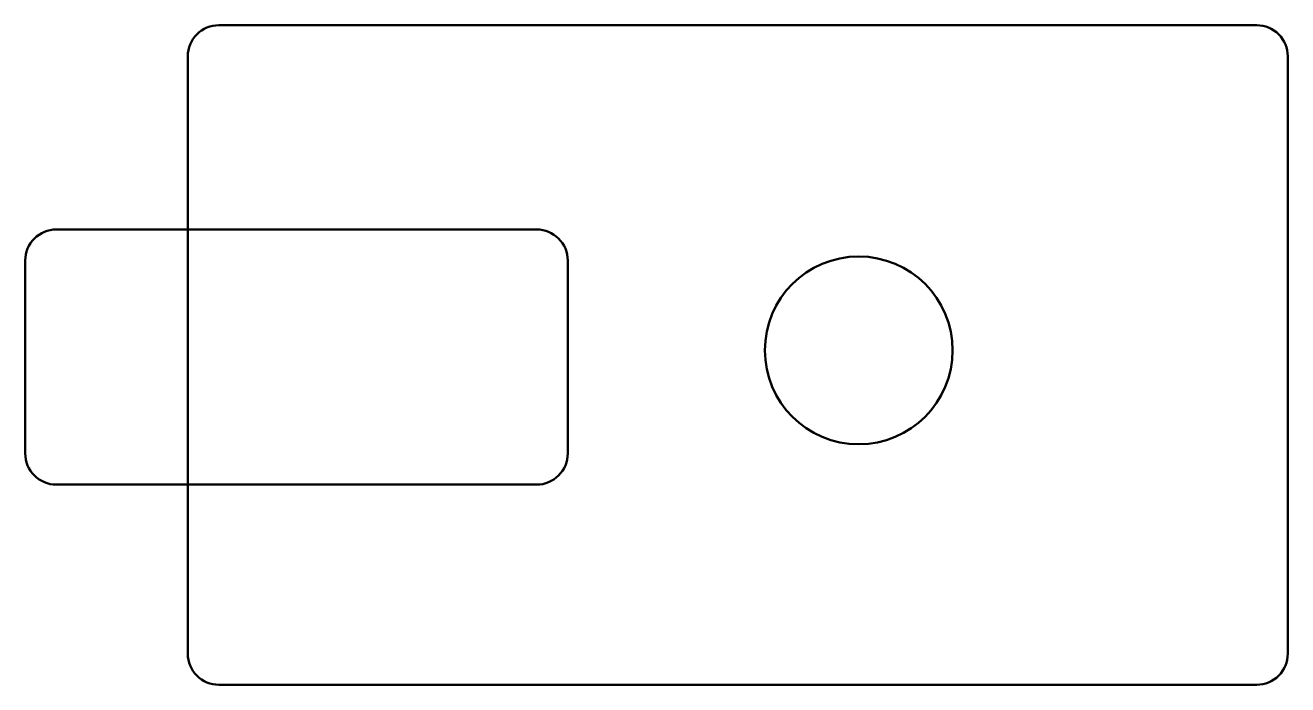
# Model space of a CAD drawing. Header units: millimetres. Extents: x 112 to 315, y 128 to 234.
import ezdxf

# ---------------------------------------------------------------- set-up
doc = ezdxf.new("R2010")
doc.units = ezdxf.units.MM
doc.header["$LTSCALE"] = 0.5

msp = doc.modelspace()

# ---------------------------------------------------------------- linework, layer by layer
at = {"lineweight": 50}
for points in [[(138, 228.89, -0.414214), (143, 233.89), (310.04, 233.89, -0.414214), (315.04, 228.89), (315.04, 132.81, -0.414214), (310.04, 127.81), (143, 127.81, -0.414214), (138, 132.81)], [(111.85, 196.04, -0.414214), (116.85, 201.04), (194.15, 201.04, -0.414214), (199.15, 196.04), (199.15, 165, -0.414214), (194.15, 160), (116.85, 160, -0.414214), (111.85, 165)]]:
    msp.add_lwpolyline(points, format="xyb", close=True, dxfattribs=at)
msp.add_circle((245.99, 181.59), 15.11, dxfattribs=at)

doc.saveas('drawing.dxf')
